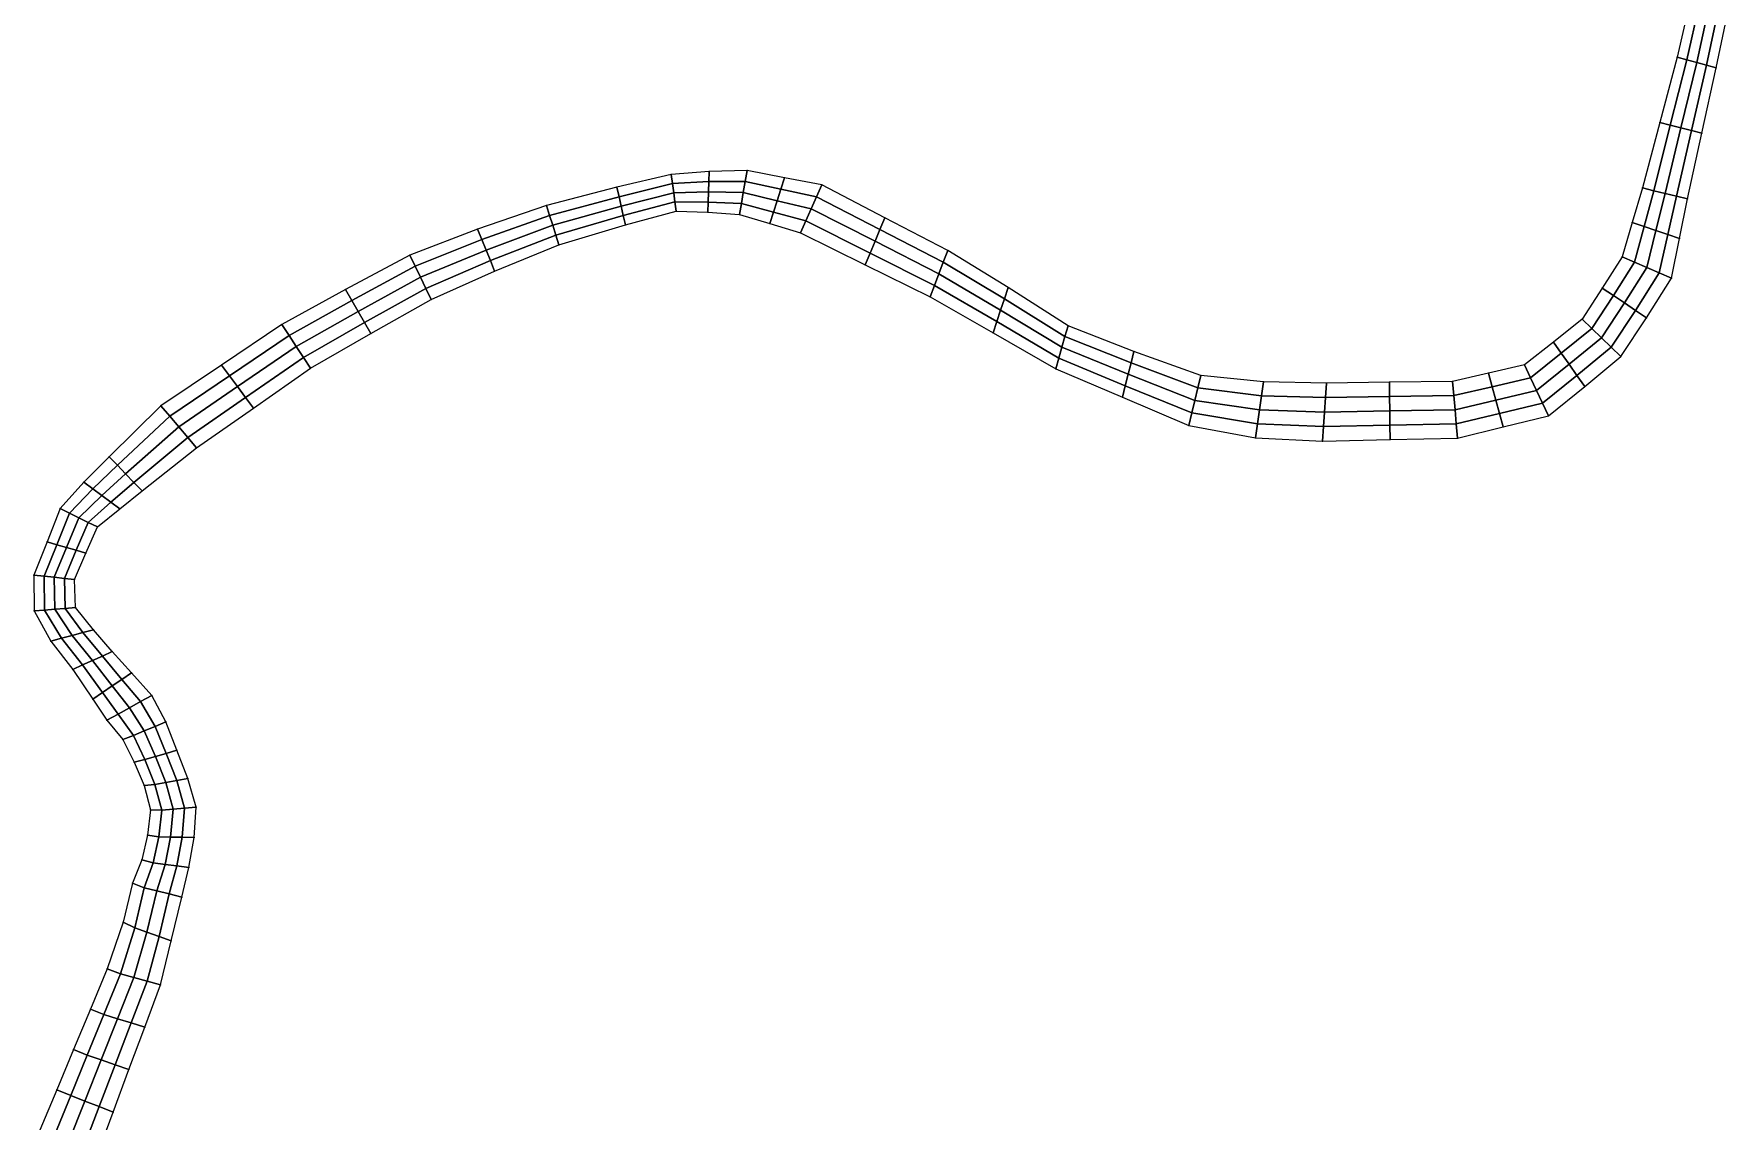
# Model space of a CAD drawing. Extents: x 380707 to 407438, y 6452841 to 6483357.
# Drawn here: x 404797 to 406299, y 6472896 to 6473860 of the extents above; entities that cross this region are included whole.
import ezdxf

# ---------------------------------------------------------------- set-up
doc = ezdxf.new("R2010")
doc.units = 0
for name, color, linetype in [('MESH_BOUND', 25, 'CONTINUOUS'), ('MESH_ELEMS', 18, 'CONTINUOUS'), ('MESH_NODES', 18, 'CONTINUOUS')]:
    doc.layers.add(name, color=color, linetype=linetype)

msp = doc.modelspace()

# ---------------------------------------------------------------- linework, layer by layer
at = {"layer": 'MESH_BOUND', "color": 25}
for points in [[(406265.087, 6473887.48, 0.395), (406253.919, 6473839.92, -0.778)], [(406288.683, 6473830.43, 1.475), (406299.175, 6473881.04, 0.669)], [(406253.919, 6473839.92, -0.778), (406238.562, 6473781.84, -0.604)], [(406275.993, 6473772.25, 0.44), (406288.683, 6473830.43, 1.475)], [(406238.562, 6473781.84, -0.604), (406223.204, 6473723.77, 0.31)], [(406263.304, 6473714.08, -0.561), (406275.993, 6473772.25, 0.44)], [(405362.272, 6473735.75, -1.778), (405314.085, 6473724.35, -2.159)], [(405395.922, 6473738.42, -2.235), (405362.272, 6473735.75, -1.778)], [(405429.467, 6473739.2, -1.723), (405395.922, 6473738.42, -2.235)], [(405462.617, 6473732.83, -2.307), (405429.467, 6473739.2, -1.723)], [(405495.765, 6473726.45, -0.976), (405462.617, 6473732.83, -2.307)], [(405314.085, 6473724.35, -2.159), (405251.657, 6473708.11, -2.351)], [(405551.537, 6473697.34, -0.678), (405495.765, 6473726.45, -0.976)], [(406223.204, 6473723.77, 0.31), (406214.173, 6473693.2, 0.146)], [(405251.657, 6473708.11, -2.351), (405190.532, 6473687.34, -2.64)], [(405321.582, 6473691.14, 1.234), (405366.609, 6473703.3, 1.097)], [(405366.609, 6473703.3, 1.097), (405394.762, 6473702.22, 1.685)], [(405394.762, 6473702.22, 1.685), (405422.763, 6473700.23, 0.48)], [(405422.763, 6473700.23, 0.48), (405449.749, 6473692.13, 0.353)], [(406256.122, 6473678.91, 0.276), (406263.304, 6473714.08, -0.561)], [(405190.532, 6473687.34, -2.64), (405130.418, 6473664.25, -1.573)], [(405262.678, 6473673.31, 1.227), (405321.582, 6473691.14, 1.234)], [(405449.749, 6473692.13, 0.353), (405476.732, 6473684.03, -0.023)], [(405607.308, 6473668.22, -1.491), (405551.537, 6473697.34, -0.678)], [(406214.173, 6473693.2, 0.146), (406205.142, 6473662.62, -0.808)], [(405205.623, 6473650.01, 1.314), (405262.678, 6473673.31, 1.227)], [(405476.732, 6473684.03, -0.023), (405534.243, 6473655.58, 1.522)], [(406248.94, 6473643.73, 2.123), (406256.122, 6473678.91, 0.276)], [(405130.418, 6473664.25, -1.573), (405073.515, 6473633.75, -2.276)], [(405534.243, 6473655.58, 1.522), (405591.754, 6473627.12, 1.587)], [(405660.993, 6473635.51, -0.99), (405607.308, 6473668.22, -1.491)], [(406205.142, 6473662.62, -0.808), (406187.602, 6473634.98, 0.669)], [(405149.451, 6473624.89, 1.033), (405205.623, 6473650.01, 1.314)], [(406226.919, 6473608.56, 2.495), (406248.94, 6473643.73, 2.123)], [(405073.515, 6473633.75, -2.276), (405017.033, 6473602.56, -2.073)], [(405095.803, 6473594.56, 1.272), (405149.451, 6473624.89, 1.033)], [(405591.754, 6473627.12, 1.587), (405647.514, 6473595.41, 2.136)], [(405713.976, 6473601.58, -0.808), (405660.993, 6473635.51, -0.99)], [(406187.602, 6473634.98, 0.669), (406169.891, 6473607.51, 0.45)], [(405017.033, 6473602.56, -2.073), (404963.444, 6473566.56, -2.106)], [(405042.42, 6473563.8, 1.917), (405095.803, 6473594.56, 1.272)], [(405647.514, 6473595.41, 2.136), (405703.092, 6473563.35, 1.819)], [(405772.403, 6473578.72, 1.062), (405713.976, 6473601.58, -0.808)], [(406169.891, 6473607.51, 0.45), (406144.289, 6473587.11, 0.413)], [(406203.979, 6473574.19, 1.809), (406226.919, 6473608.56, 2.495)], [(406144.289, 6473587.11, 0.413), (406118.681, 6473566.73, 0.105)], [(404963.444, 6473566.56, -2.106), (404909.859, 6473530.56, -2.229)], [(405831.606, 6473557.43, 0.505), (405772.403, 6473578.72, 1.062)], [(406118.681, 6473566.73, 0.105), (406086.808, 6473559.4, 1.008)], [(406172.118, 6473547.6, 2.358), (406203.979, 6473574.19, 1.809)], [(404991.91, 6473528.49, 1.981), (405042.42, 6473563.8, 1.917)], [(405703.092, 6473563.35, 1.819), (405762.13, 6473538.22, -0.338)], [(405887.225, 6473551.65, 1.636), (405831.606, 6473557.43, 0.505)], [(405943.059, 6473550.65, 1.184), (405887.225, 6473551.65, 1.636)], [(405998.972, 6473551.41, 1.133), (405943.059, 6473550.65, 1.184)], [(406054.885, 6473552.17, 1.359), (405998.972, 6473551.41, 1.133)], [(406086.808, 6473559.4, 1.008), (406054.885, 6473552.17, 1.359)], [(405762.13, 6473538.22, -0.338), (405821.168, 6473513.09, 1.362)], [(406139.943, 6473521.63, -0.073), (406172.118, 6473547.6, 2.358)], [(404909.859, 6473530.56, -2.229), (404863.9, 6473485.35, -1.796)], [(404941.399, 6473493.18, 2.247), (404991.91, 6473528.49, 1.981)], [(406099.641, 6473511.75, 2.574), (406139.943, 6473521.63, -0.073)], [(405821.168, 6473513.09, 1.362), (405880.052, 6473502.14, 2.106)], [(406059.339, 6473501.86, -0.278), (406099.641, 6473511.75, 2.574)], [(404893.05, 6473455, 2.304), (404941.399, 6473493.18, 2.247)], [(405880.052, 6473502.14, 2.106), (405939.583, 6473499.19, 2.908)], [(405939.583, 6473499.19, 2.908), (405999.461, 6473500.52, 1.59)], [(405999.461, 6473500.52, 1.59), (406059.339, 6473501.86, -0.278)], [(404863.9, 6473485.35, -1.796), (404841.587, 6473462.75, -2.754)], [(404841.587, 6473462.75, -2.754), (404820.526, 6473439.32, -1.872)], [(404873.304, 6473439.01, 1.476), (404893.05, 6473455, 2.304)], [(404820.526, 6473439.32, -1.872), (404808.85, 6473409.79, -2.404)], [(404853.558, 6473423.03, -0.136), (404873.304, 6473439.01, 1.476)], [(404843.192, 6473399.86, 0.572), (404853.558, 6473423.03, -0.136)], [(404808.85, 6473409.79, -2.404), (404797.174, 6473380.25, -2.086)], [(404833.2, 6473376.56, 0.178), (404843.192, 6473399.86, 0.572)], [(404797.174, 6473380.25, -2.086), (404797.282, 6473348.56, -2.522)], [(404834.051, 6473351.46, 1.541), (404833.2, 6473376.56, 0.178)], [(404797.282, 6473348.56, -2.522), (404812.192, 6473321.85, -3.376)], [(404850.162, 6473331.82, 1.784), (404834.051, 6473351.46, 1.541)], [(404866.644, 6473312.49, -1.23), (404850.162, 6473331.82, 1.784)], [(404812.192, 6473321.85, -3.376), (404831.606, 6473296.71, -0.124)], [(404883.675, 6473293.64, -1.715), (404866.644, 6473312.49, -1.23)], [(404831.606, 6473296.71, -0.124), (404849.402, 6473270.41, -0.027)], [(404901.747, 6473273.64, -1.13), (404883.675, 6473293.64, -1.715)], [(404849.402, 6473270.41, -0.027), (404861.962, 6473251.79, -0.46)], [(404914.167, 6473250.17, -1.309), (404901.747, 6473273.64, -1.13)], [(404861.962, 6473251.79, -0.46), (404876.057, 6473234.48, -1.007)], [(404923.865, 6473225.02, -1.233), (404914.167, 6473250.17, -1.309)], [(404876.057, 6473234.48, -1.007), (404886.13, 6473214.4, -0.827)], [(404933.562, 6473199.87, -0.652), (404923.865, 6473225.02, -1.233)], [(404886.13, 6473214.4, -0.827), (404894.953, 6473193.75, -0.861)], [(404894.953, 6473193.75, -0.861), (404900.645, 6473172.01, -1.006)], [(404940.939, 6473174.36, 0.858), (404933.562, 6473199.87, -0.652)], [(404939.155, 6473147.47, 0.124), (404940.939, 6473174.36, 0.858)], [(404900.645, 6473172.01, -1.006), (404897.883, 6473149.72, -0.768)], [(404897.883, 6473149.72, -0.768), (404892.955, 6473127.8, -0.58)], [(404934.526, 6473121.01, -0.202), (404939.155, 6473147.47, 0.124)], [(404892.955, 6473127.8, -0.58), (404884.5, 6473107, 0.17)], [(404928.248, 6473094.79, -0.265), (404934.526, 6473121.01, -0.202)], [(404884.5, 6473107, 0.17), (404876.4, 6473072.6, -0.455)], [(404918.905, 6473055.79, 0.309), (404928.248, 6473094.79, -0.265)], [(404876.4, 6473072.6, -0.455), (404862.279, 6473031, -0.515)], [(404909.478, 6473016.81, 1.114), (404918.905, 6473055.79, 0.309)], [(404862.279, 6473031, -0.515), (404847.336, 6472995.22, -0.273)], [(404895.485, 6472979.22, 0.933), (404909.478, 6473016.81, 1.114)], [(404847.336, 6472995.22, -0.273), (404832.394, 6472959.44, -0.443)], [(404881.492, 6472941.63, 1.125), (404895.485, 6472979.22, 0.933)], [(404832.394, 6472959.44, -0.443), (404817.451, 6472923.65, -0.143)], [(404867.497, 6472904.05, 1.36), (404881.492, 6472941.63, 1.125)], [(404817.451, 6472923.65, -0.143), (404802.508, 6472887.87, -0.637)], [(404853.502, 6472866.46, 1.449), (404867.497, 6472904.05, 1.36)]]:
    msp.add_polyline3d(points, dxfattribs=at)
at = {"layer": 'MESH_ELEMS', "color": 178}
for points in [[(406253.919, 6473839.92, -0.778), (406262.61, 6473837.55, -2.285), (406273.609, 6473885.87, -2.137), (406265.087, 6473887.48, 0.395)], [(406262.61, 6473837.55, -2.285), (406271.301, 6473835.17, -2.318), (406282.131, 6473884.26, -3.031), (406273.609, 6473885.87, -2.137)], [(406271.301, 6473835.17, -2.318), (406279.992, 6473832.8, -1.083), (406290.653, 6473882.65, -1.797), (406282.131, 6473884.26, -3.031)], [(406279.992, 6473832.8, -1.083), (406288.683, 6473830.43, 1.475), (406299.175, 6473881.04, 0.669), (406290.653, 6473882.65, -1.797)], [(406238.562, 6473781.84, -0.604), (406247.92, 6473779.44, -2.142), (406262.61, 6473837.55, -2.285), (406253.919, 6473839.92, -0.778)], [(406247.92, 6473779.44, -2.142), (406257.277, 6473777.04, -2.313), (406271.301, 6473835.17, -2.318), (406262.61, 6473837.55, -2.285)], [(406257.277, 6473777.04, -2.313), (406266.635, 6473774.65, -1.556), (406279.992, 6473832.8, -1.083), (406271.301, 6473835.17, -2.318)], [(406266.635, 6473774.65, -1.556), (406275.993, 6473772.25, 0.44), (406288.683, 6473830.43, 1.475), (406279.992, 6473832.8, -1.083)], [(406223.204, 6473723.77, 0.31), (406233.229, 6473721.35, -2.147), (406247.92, 6473779.44, -2.142), (406238.562, 6473781.84, -0.604)], [(406233.229, 6473721.35, -2.147), (406243.254, 6473718.93, -2.039), (406257.277, 6473777.04, -2.313), (406247.92, 6473779.44, -2.142)], [(406243.254, 6473718.93, -2.039), (406253.279, 6473716.5, -1.91), (406266.635, 6473774.65, -1.556), (406257.277, 6473777.04, -2.313)], [(406253.279, 6473716.5, -1.91), (406263.304, 6473714.08, -0.561), (406275.993, 6473772.25, 0.44), (406266.635, 6473774.65, -1.556)], [(405314.085, 6473724.35, -2.159), (405315.959, 6473716.05, -2.527), (405363.356, 6473727.64, -2.683), (405362.272, 6473735.75, -1.778)], [(405362.272, 6473735.75, -1.778), (405363.356, 6473727.64, -2.683), (405395.632, 6473729.37, -2.731), (405395.922, 6473738.42, -2.235)], [(405395.922, 6473738.42, -2.235), (405395.632, 6473729.37, -2.731), (405427.791, 6473729.45, -2.688), (405429.467, 6473739.2, -1.723)], [(405429.467, 6473739.2, -1.723), (405427.791, 6473729.45, -2.688), (405459.4, 6473722.65, -2.477), (405462.617, 6473732.83, -2.307)], [(405462.617, 6473732.83, -2.307), (405459.4, 6473722.65, -2.477), (405491.007, 6473715.85, -2.359), (405495.765, 6473726.45, -0.976)], [(405251.657, 6473708.11, -2.351), (405254.412, 6473699.41, -2.625), (405315.959, 6473716.05, -2.527), (405314.085, 6473724.35, -2.159)], [(405254.412, 6473699.41, -2.625), (405257.168, 6473690.71, -2.024), (405317.834, 6473707.74, -1.608), (405315.959, 6473716.05, -2.527)], [(405315.959, 6473716.05, -2.527), (405317.834, 6473707.74, -1.608), (405364.441, 6473719.52, -2.171), (405363.356, 6473727.64, -2.683)], [(405317.834, 6473707.74, -1.608), (405319.708, 6473699.44, -0.197), (405365.525, 6473711.41, -1.139), (405364.441, 6473719.52, -2.171)], [(405363.356, 6473727.64, -2.683), (405364.441, 6473719.52, -2.171), (405395.342, 6473720.32, -1.916), (405395.632, 6473729.37, -2.731)], [(405364.441, 6473719.52, -2.171), (405365.525, 6473711.41, -1.139), (405395.052, 6473711.27, -0.471), (405395.342, 6473720.32, -1.916)], [(405395.342, 6473720.32, -1.916), (405395.052, 6473711.27, -0.471), (405424.439, 6473709.97, -1.192), (405426.115, 6473719.71, -2.23)], [(405395.632, 6473729.37, -2.731), (405395.342, 6473720.32, -1.916), (405426.115, 6473719.71, -2.23), (405427.791, 6473729.45, -2.688)], [(405426.115, 6473719.71, -2.23), (405424.439, 6473709.97, -1.192), (405452.966, 6473702.31, -1.383), (405456.183, 6473712.48, -2.4)], [(405427.791, 6473729.45, -2.688), (405426.115, 6473719.71, -2.23), (405456.183, 6473712.48, -2.4), (405459.4, 6473722.65, -2.477)], [(405459.4, 6473722.65, -2.477), (405456.183, 6473712.48, -2.4), (405486.248, 6473705.24, -2.252), (405491.007, 6473715.85, -2.359)], [(405491.007, 6473715.85, -2.359), (405486.248, 6473705.24, -2.252), (405542.89, 6473676.46, -2.214), (405547.213, 6473686.9, -2.277)], [(405495.765, 6473726.45, -0.976), (405491.007, 6473715.85, -2.359), (405547.213, 6473686.9, -2.277), (405551.537, 6473697.34, -0.678)], [(406214.173, 6473693.2, 0.146), (406224.66, 6473689.63, -1.766), (406233.229, 6473721.35, -2.147), (406223.204, 6473723.77, 0.31)], [(406224.66, 6473689.63, -1.766), (406235.147, 6473686.05, -1.827), (406243.254, 6473718.93, -2.039), (406233.229, 6473721.35, -2.147)], [(406235.147, 6473686.05, -1.827), (406245.635, 6473682.48, -1.644), (406253.279, 6473716.5, -1.91), (406243.254, 6473718.93, -2.039)], [(406245.635, 6473682.48, -1.644), (406256.122, 6473678.91, 0.276), (406263.304, 6473714.08, -0.561), (406253.279, 6473716.5, -1.91)], [(405190.532, 6473687.34, -2.64), (405194.305, 6473678.01, -2.523), (405254.412, 6473699.41, -2.625), (405251.657, 6473708.11, -2.351)], [(405257.168, 6473690.71, -2.024), (405259.923, 6473682.01, -0.412), (405319.708, 6473699.44, -0.197), (405317.834, 6473707.74, -1.608)], [(405259.923, 6473682.01, -0.412), (405262.678, 6473673.31, 1.227), (405321.582, 6473691.14, 1.234), (405319.708, 6473699.44, -0.197)], [(405319.708, 6473699.44, -0.197), (405321.582, 6473691.14, 1.234), (405366.609, 6473703.3, 1.097), (405365.525, 6473711.41, -1.139)], [(405365.525, 6473711.41, -1.139), (405366.609, 6473703.3, 1.097), (405394.762, 6473702.22, 1.685), (405395.052, 6473711.27, -0.471)], [(405395.052, 6473711.27, -0.471), (405394.762, 6473702.22, 1.685), (405422.763, 6473700.23, 0.48), (405424.439, 6473709.97, -1.192)], [(405424.439, 6473709.97, -1.192), (405422.763, 6473700.23, 0.48), (405449.749, 6473692.13, 0.353), (405452.966, 6473702.31, -1.383)], [(405452.966, 6473702.31, -1.383), (405449.749, 6473692.13, 0.353), (405476.732, 6473684.03, -0.023), (405481.49, 6473694.63, -1.748)], [(405456.183, 6473712.48, -2.4), (405452.966, 6473702.31, -1.383), (405481.49, 6473694.63, -1.748), (405486.248, 6473705.24, -2.252)], [(405486.248, 6473705.24, -2.252), (405481.49, 6473694.63, -1.748), (405538.566, 6473666.02, -0.839), (405542.89, 6473676.46, -2.214)], [(405130.418, 6473664.25, -1.573), (405135.176, 6473654.41, -2.603), (405194.305, 6473678.01, -2.523), (405190.532, 6473687.34, -2.64)], [(405194.305, 6473678.01, -2.523), (405198.077, 6473668.68, -1.37), (405257.168, 6473690.71, -2.024), (405254.412, 6473699.41, -2.625)], [(405198.077, 6473668.68, -1.37), (405201.85, 6473659.35, 0.239), (405259.923, 6473682.01, -0.412), (405257.168, 6473690.71, -2.024)], [(405481.49, 6473694.63, -1.748), (405476.732, 6473684.03, -0.023), (405534.243, 6473655.58, 1.522), (405538.566, 6473666.02, -0.839)], [(405547.213, 6473686.9, -2.277), (405542.89, 6473676.46, -2.214), (405599.531, 6473647.67, -2.464), (405603.42, 6473657.95, -2.528)], [(405551.537, 6473697.34, -0.678), (405547.213, 6473686.9, -2.277), (405603.42, 6473657.95, -2.528), (405607.308, 6473668.22, -1.491)], [(406205.142, 6473662.62, -0.808), (406216.091, 6473657.9, -1.57), (406224.66, 6473689.63, -1.766), (406214.173, 6473693.2, 0.146)], [(406216.091, 6473657.9, -1.57), (406227.041, 6473653.17, -1.96), (406235.147, 6473686.05, -1.827), (406224.66, 6473689.63, -1.766)], [(406227.041, 6473653.17, -1.96), (406237.99, 6473648.45, -1.655), (406245.635, 6473682.48, -1.644), (406235.147, 6473686.05, -1.827)], [(405135.176, 6473654.41, -2.603), (405139.934, 6473644.57, -1.833), (405198.077, 6473668.68, -1.37), (405194.305, 6473678.01, -2.523)], [(405201.85, 6473659.35, 0.239), (405205.623, 6473650.01, 1.314), (405262.678, 6473673.31, 1.227), (405259.923, 6473682.01, -0.412)], [(405542.89, 6473676.46, -2.214), (405538.566, 6473666.02, -0.839), (405595.642, 6473637.4, -1.077), (405599.531, 6473647.67, -2.464)], [(406237.99, 6473648.45, -1.655), (406248.94, 6473643.73, 2.123), (406256.122, 6473678.91, 0.276), (406245.635, 6473682.48, -1.644)], [(405073.515, 6473633.75, -2.276), (405079.087, 6473623.95, -2.37), (405135.176, 6473654.41, -2.603), (405130.418, 6473664.25, -1.573)], [(405079.087, 6473623.95, -2.37), (405084.659, 6473614.16, -1.855), (405139.934, 6473644.57, -1.833), (405135.176, 6473654.41, -2.603)], [(405139.934, 6473644.57, -1.833), (405144.692, 6473634.73, -0.126), (405201.85, 6473659.35, 0.239), (405198.077, 6473668.68, -1.37)], [(405144.692, 6473634.73, -0.126), (405149.451, 6473624.89, 1.033), (405205.623, 6473650.01, 1.314), (405201.85, 6473659.35, 0.239)], [(405538.566, 6473666.02, -0.839), (405534.243, 6473655.58, 1.522), (405591.754, 6473627.12, 1.587), (405595.642, 6473637.4, -1.077)], [(405603.42, 6473657.95, -2.528), (405599.531, 6473647.67, -2.464), (405654.254, 6473615.46, -2.77), (405657.623, 6473625.48, -2.629)], [(405607.308, 6473668.22, -1.491), (405603.42, 6473657.95, -2.528), (405657.623, 6473625.48, -2.629), (405660.993, 6473635.51, -0.99)], [(406187.602, 6473634.98, 0.669), (406197.432, 6473628.38, -1.353), (406216.091, 6473657.9, -1.57), (406205.142, 6473662.62, -0.808)], [(406197.432, 6473628.38, -1.353), (406207.261, 6473621.77, -2.127), (406227.041, 6473653.17, -1.96), (406216.091, 6473657.9, -1.57)], [(405084.659, 6473614.16, -1.855), (405090.231, 6473604.36, 0.234), (405144.692, 6473634.73, -0.126), (405139.934, 6473644.57, -1.833)], [(405599.531, 6473647.67, -2.464), (405595.642, 6473637.4, -1.077), (405650.884, 6473605.43, -1.227), (405654.254, 6473615.46, -2.77)], [(406207.261, 6473621.77, -2.127), (406217.09, 6473615.16, -2.535), (406237.99, 6473648.45, -1.655), (406227.041, 6473653.17, -1.96)], [(406217.09, 6473615.16, -2.535), (406226.919, 6473608.56, 2.495), (406248.94, 6473643.73, 2.123), (406237.99, 6473648.45, -1.655)], [(405017.033, 6473602.56, -2.073), (405023.38, 6473592.87, -2.235), (405079.087, 6473623.95, -2.37), (405073.515, 6473633.75, -2.276)], [(405090.231, 6473604.36, 0.234), (405095.803, 6473594.56, 1.272), (405149.451, 6473624.89, 1.033), (405144.692, 6473634.73, -0.126)], [(405595.642, 6473637.4, -1.077), (405591.754, 6473627.12, 1.587), (405647.514, 6473595.41, 2.136), (405650.884, 6473605.43, -1.227)], [(405657.623, 6473625.48, -2.629), (405654.254, 6473615.46, -2.77), (405708.534, 6473582.47, -2.731), (405711.255, 6473592.02, -2.618)], [(405660.993, 6473635.51, -0.99), (405657.623, 6473625.48, -2.629), (405711.255, 6473592.02, -2.618), (405713.976, 6473601.58, -0.808)], [(406169.891, 6473607.51, 0.45), (406178.413, 6473599.18, -1.795), (406197.432, 6473628.38, -1.353), (406187.602, 6473634.98, 0.669)], [(406178.413, 6473599.18, -1.795), (406186.935, 6473590.85, -2.52), (406207.261, 6473621.77, -2.127), (406197.432, 6473628.38, -1.353)], [(405023.38, 6473592.87, -2.235), (405029.726, 6473583.18, -1.897), (405084.659, 6473614.16, -1.855), (405079.087, 6473623.95, -2.37)], [(405029.726, 6473583.18, -1.897), (405036.073, 6473573.49, 0.366), (405090.231, 6473604.36, 0.234), (405084.659, 6473614.16, -1.855)], [(405654.254, 6473615.46, -2.77), (405650.884, 6473605.43, -1.227), (405705.813, 6473572.91, -1.636), (405708.534, 6473582.47, -2.731)], [(406186.935, 6473590.85, -2.52), (406195.457, 6473582.52, -0.557), (406217.09, 6473615.16, -2.535), (406207.261, 6473621.77, -2.127)], [(406195.457, 6473582.52, -0.557), (406203.979, 6473574.19, 1.809), (406226.919, 6473608.56, 2.495), (406217.09, 6473615.16, -2.535)], [(404963.444, 6473566.56, -2.106), (404970.561, 6473557.05, -2.042), (405023.38, 6473592.87, -2.235), (405017.033, 6473602.56, -2.073)], [(405036.073, 6473573.49, 0.366), (405042.42, 6473563.8, 1.917), (405095.803, 6473594.56, 1.272), (405090.231, 6473604.36, 0.234)], [(405650.884, 6473605.43, -1.227), (405647.514, 6473595.41, 2.136), (405703.092, 6473563.35, 1.819), (405705.813, 6473572.91, -1.636)], [(405713.976, 6473601.58, -0.808), (405711.255, 6473592.02, -2.618), (405769.835, 6473568.59, -1.694), (405772.403, 6473578.72, 1.062)], [(406144.289, 6473587.11, 0.413), (406151.246, 6473577.23, -1.72), (406178.413, 6473599.18, -1.795), (406169.891, 6473607.51, 0.45)], [(406151.246, 6473577.23, -1.72), (406158.203, 6473567.36, -2.862), (406186.935, 6473590.85, -2.52), (406178.413, 6473599.18, -1.795)], [(404970.561, 6473557.05, -2.042), (404977.677, 6473547.53, -0.9), (405029.726, 6473583.18, -1.897), (405023.38, 6473592.87, -2.235)], [(404977.677, 6473547.53, -0.9), (404984.793, 6473538.01, 0.755), (405036.073, 6473573.49, 0.366), (405029.726, 6473583.18, -1.897)], [(405708.534, 6473582.47, -2.731), (405705.813, 6473572.91, -1.636), (405764.698, 6473548.35, -2.596), (405767.267, 6473558.47, -2.94)], [(405711.255, 6473592.02, -2.618), (405708.534, 6473582.47, -2.731), (405767.267, 6473558.47, -2.94), (405769.835, 6473568.59, -1.694)], [(406118.681, 6473566.73, 0.105), (406123.997, 6473555.45, -1.864), (406151.246, 6473577.23, -1.72), (406144.289, 6473587.11, 0.413)], [(406158.203, 6473567.36, -2.862), (406165.161, 6473557.48, -1.778), (406195.457, 6473582.52, -0.557), (406186.935, 6473590.85, -2.52)], [(406165.161, 6473557.48, -1.778), (406172.118, 6473547.6, 2.358), (406203.979, 6473574.19, 1.809), (406195.457, 6473582.52, -0.557)], [(404909.859, 6473530.56, -2.229), (404917.744, 6473521.22, -2.007), (404970.561, 6473557.05, -2.042), (404963.444, 6473566.56, -2.106)], [(404984.793, 6473538.01, 0.755), (404991.91, 6473528.49, 1.981), (405042.42, 6473563.8, 1.917), (405036.073, 6473573.49, 0.366)], [(405705.813, 6473572.91, -1.636), (405703.092, 6473563.35, 1.819), (405762.13, 6473538.22, -0.338), (405764.698, 6473548.35, -2.596)], [(405769.835, 6473568.59, -1.694), (405767.267, 6473558.47, -2.94), (405826.387, 6473535.26, -2.483), (405828.997, 6473546.34, -1.631)], [(405772.403, 6473578.72, 1.062), (405769.835, 6473568.59, -1.694), (405828.997, 6473546.34, -1.631), (405831.606, 6473557.43, 0.505)], [(406086.808, 6473559.4, 1.008), (406090.016, 6473547.49, -1.161), (406123.997, 6473555.45, -1.864), (406118.681, 6473566.73, 0.105)], [(406123.997, 6473555.45, -1.864), (406129.312, 6473544.18, -2.778), (406158.203, 6473567.36, -2.862), (406151.246, 6473577.23, -1.72)], [(406129.312, 6473544.18, -2.778), (406134.628, 6473532.91, -1.084), (406165.161, 6473557.48, -1.778), (406158.203, 6473567.36, -2.862)], [(404917.744, 6473521.22, -2.007), (404925.629, 6473511.87, -1.2), (404977.677, 6473547.53, -0.9), (404970.561, 6473557.05, -2.042)], [(405767.267, 6473558.47, -2.94), (405764.698, 6473548.35, -2.596), (405823.777, 6473524.17, -2.094), (405826.387, 6473535.26, -2.483)], [(405831.606, 6473557.43, 0.505), (405828.997, 6473546.34, -1.631), (405885.431, 6473539.27, -1.876), (405887.225, 6473551.65, 1.636)], [(405887.225, 6473551.65, 1.636), (405885.431, 6473539.27, -1.876), (405942.19, 6473537.78, -2.114), (405943.059, 6473550.65, 1.184)], [(405943.059, 6473550.65, 1.184), (405942.19, 6473537.78, -2.114), (405999.094, 6473538.69, -1.973), (405998.972, 6473551.41, 1.133)], [(405998.972, 6473551.41, 1.133), (405999.094, 6473538.69, -1.973), (406055.999, 6473539.59, -1.456), (406054.885, 6473552.17, 1.359)], [(406054.885, 6473552.17, 1.359), (406055.999, 6473539.59, -1.456), (406090.016, 6473547.49, -1.161), (406086.808, 6473559.4, 1.008)], [(406090.016, 6473547.49, -1.161), (406093.225, 6473535.57, -2.451), (406129.312, 6473544.18, -2.778), (406123.997, 6473555.45, -1.864)], [(406134.628, 6473532.91, -1.084), (406139.943, 6473521.63, -0.073), (406172.118, 6473547.6, 2.358), (406165.161, 6473557.48, -1.778)], [(404925.629, 6473511.87, -1.2), (404933.514, 6473502.53, 1.124), (404984.793, 6473538.01, 0.755), (404977.677, 6473547.53, -0.9)], [(404933.514, 6473502.53, 1.124), (404941.399, 6473493.18, 2.247), (404991.91, 6473528.49, 1.981), (404984.793, 6473538.01, 0.755)], [(405764.698, 6473548.35, -2.596), (405762.13, 6473538.22, -0.338), (405821.168, 6473513.09, 1.362), (405823.777, 6473524.17, -2.094)], [(405826.387, 6473535.26, -2.483), (405823.777, 6473524.17, -2.094), (405881.845, 6473514.52, -1.675), (405883.638, 6473526.9, -2.268)], [(405828.997, 6473546.34, -1.631), (405826.387, 6473535.26, -2.483), (405883.638, 6473526.9, -2.268), (405885.431, 6473539.27, -1.876)], [(405885.431, 6473539.27, -1.876), (405883.638, 6473526.9, -2.268), (405941.321, 6473524.92, -2.227), (405942.19, 6473537.78, -2.114)], [(405942.19, 6473537.78, -2.114), (405941.321, 6473524.92, -2.227), (405999.216, 6473525.97, -2.769), (405999.094, 6473538.69, -1.973)], [(405999.094, 6473538.69, -1.973), (405999.216, 6473525.97, -2.769), (406057.112, 6473527.01, -2.804), (406055.999, 6473539.59, -1.456)], [(406055.999, 6473539.59, -1.456), (406057.112, 6473527.01, -2.804), (406093.225, 6473535.57, -2.451), (406090.016, 6473547.49, -1.161)], [(406057.112, 6473527.01, -2.804), (406058.225, 6473514.44, -1.285), (406096.433, 6473523.66, -2.008), (406093.225, 6473535.57, -2.451)], [(406093.225, 6473535.57, -2.451), (406096.433, 6473523.66, -2.008), (406134.628, 6473532.91, -1.084), (406129.312, 6473544.18, -2.778)], [(404863.9, 6473485.35, -1.796), (404871.188, 6473477.76, -2.31), (404917.744, 6473521.22, -2.007), (404909.859, 6473530.56, -2.229)], [(404871.188, 6473477.76, -2.31), (404878.475, 6473470.17, -1.618), (404925.629, 6473511.87, -1.2), (404917.744, 6473521.22, -2.007)], [(405823.777, 6473524.17, -2.094), (405821.168, 6473513.09, 1.362), (405880.052, 6473502.14, 2.106), (405881.845, 6473514.52, -1.675)], [(405883.638, 6473526.9, -2.268), (405881.845, 6473514.52, -1.675), (405940.452, 6473512.05, -0.968), (405941.321, 6473524.92, -2.227)], [(405941.321, 6473524.92, -2.227), (405940.452, 6473512.05, -0.968), (405999.339, 6473513.25, -1.062), (405999.216, 6473525.97, -2.769)], [(405999.216, 6473525.97, -2.769), (405999.339, 6473513.25, -1.062), (406058.225, 6473514.44, -1.285), (406057.112, 6473527.01, -2.804)], [(406058.225, 6473514.44, -1.285), (406059.339, 6473501.86, -0.278), (406099.641, 6473511.75, 2.574), (406096.433, 6473523.66, -2.008)], [(406096.433, 6473523.66, -2.008), (406099.641, 6473511.75, 2.574), (406139.943, 6473521.63, -0.073), (406134.628, 6473532.91, -1.084)], [(404878.475, 6473470.17, -1.618), (404885.762, 6473462.59, 0.211), (404933.514, 6473502.53, 1.124), (404925.629, 6473511.87, -1.2)], [(405881.845, 6473514.52, -1.675), (405880.052, 6473502.14, 2.106), (405939.583, 6473499.19, 2.908), (405940.452, 6473512.05, -0.968)], [(405940.452, 6473512.05, -0.968), (405939.583, 6473499.19, 2.908), (405999.461, 6473500.52, 1.59), (405999.339, 6473513.25, -1.062)], [(405999.339, 6473513.25, -1.062), (405999.461, 6473500.52, 1.59), (406059.339, 6473501.86, -0.278), (406058.225, 6473514.44, -1.285)], [(404885.762, 6473462.59, 0.211), (404893.05, 6473455, 2.304), (404941.399, 6473493.18, 2.247), (404933.514, 6473502.53, 1.124)], [(404841.587, 6473462.75, -2.754), (404849.516, 6473456.81, -3.001), (404871.188, 6473477.76, -2.31), (404863.9, 6473485.35, -1.796)], [(404849.516, 6473456.81, -3.001), (404857.445, 6473450.88, -2.392), (404878.475, 6473470.17, -1.618), (404871.188, 6473477.76, -2.31)], [(404820.526, 6473439.32, -1.872), (404828.784, 6473435.25, -2.541), (404849.516, 6473456.81, -3.001), (404841.587, 6473462.75, -2.754)], [(404857.445, 6473450.88, -2.392), (404865.375, 6473444.95, -0.724), (404885.762, 6473462.59, 0.211), (404878.475, 6473470.17, -1.618)], [(404865.375, 6473444.95, -0.724), (404873.304, 6473439.01, 1.476), (404893.05, 6473455, 2.304), (404885.762, 6473462.59, 0.211)], [(404828.784, 6473435.25, -2.541), (404837.042, 6473431.18, -2.61), (404857.445, 6473450.88, -2.392), (404849.516, 6473456.81, -3.001)], [(404837.042, 6473431.18, -2.61), (404845.3, 6473427.1, -1.735), (404865.375, 6473444.95, -0.724), (404857.445, 6473450.88, -2.392)], [(404845.3, 6473427.1, -1.735), (404853.558, 6473423.03, -0.136), (404873.304, 6473439.01, 1.476), (404865.375, 6473444.95, -0.724)], [(404808.85, 6473409.79, -2.404), (404817.436, 6473407.3, -2.672), (404828.784, 6473435.25, -2.541), (404820.526, 6473439.32, -1.872)], [(404817.436, 6473407.3, -2.672), (404826.021, 6473404.82, -2.223), (404837.042, 6473431.18, -2.61), (404828.784, 6473435.25, -2.541)], [(404826.021, 6473404.82, -2.223), (404834.607, 6473402.34, -1.255), (404845.3, 6473427.1, -1.735), (404837.042, 6473431.18, -2.61)], [(404834.607, 6473402.34, -1.255), (404843.192, 6473399.86, 0.572), (404853.558, 6473423.03, -0.136), (404845.3, 6473427.1, -1.735)], [(404797.174, 6473380.25, -2.086), (404806.181, 6473379.33, -2.544), (404817.436, 6473407.3, -2.672), (404808.85, 6473409.79, -2.404)], [(404806.181, 6473379.33, -2.544), (404815.187, 6473378.41, -2.267), (404826.021, 6473404.82, -2.223), (404817.436, 6473407.3, -2.672)], [(404815.187, 6473378.41, -2.267), (404824.194, 6473377.48, -1.34), (404834.607, 6473402.34, -1.255), (404826.021, 6473404.82, -2.223)], [(404824.194, 6473377.48, -1.34), (404833.2, 6473376.56, 0.178), (404843.192, 6473399.86, 0.572), (404834.607, 6473402.34, -1.255)], [(404797.282, 6473348.56, -2.522), (404806.474, 6473349.29, -3.473), (404806.181, 6473379.33, -2.544), (404797.174, 6473380.25, -2.086)], [(404806.474, 6473349.29, -3.473), (404815.666, 6473350.01, -2.282), (404815.187, 6473378.41, -2.267), (404806.181, 6473379.33, -2.544)], [(404815.666, 6473350.01, -2.282), (404824.859, 6473350.74, -0.71), (404824.194, 6473377.48, -1.34), (404815.187, 6473378.41, -2.267)], [(404824.859, 6473350.74, -0.71), (404834.051, 6473351.46, 1.541), (404833.2, 6473376.56, 0.178), (404824.194, 6473377.48, -1.34)], [(404812.192, 6473321.85, -3.376), (404821.685, 6473324.34, -4.51), (404806.474, 6473349.29, -3.473), (404797.282, 6473348.56, -2.522)], [(404821.685, 6473324.34, -4.51), (404831.177, 6473326.83, -3.307), (404815.666, 6473350.01, -2.282), (404806.474, 6473349.29, -3.473)], [(404831.177, 6473326.83, -3.307), (404840.67, 6473329.32, -0.311), (404824.859, 6473350.74, -0.71), (404815.666, 6473350.01, -2.282)], [(404840.67, 6473329.32, -0.311), (404850.162, 6473331.82, 1.784), (404834.051, 6473351.46, 1.541), (404824.859, 6473350.74, -0.71)], [(404831.606, 6473296.71, -0.124), (404840.366, 6473300.65, -4.246), (404821.685, 6473324.34, -4.51), (404812.192, 6473321.85, -3.376)], [(404840.366, 6473300.65, -4.246), (404849.125, 6473304.6, -4.457), (404831.177, 6473326.83, -3.307), (404821.685, 6473324.34, -4.51)], [(404849.125, 6473304.6, -4.457), (404857.884, 6473308.55, -2.504), (404840.67, 6473329.32, -0.311), (404831.177, 6473326.83, -3.307)], [(404857.884, 6473308.55, -2.504), (404866.644, 6473312.49, -1.23), (404850.162, 6473331.82, 1.784), (404840.67, 6473329.32, -0.311)], [(404875.107, 6473287.83, -2.577), (404883.675, 6473293.64, -1.715), (404866.644, 6473312.49, -1.23), (404857.884, 6473308.55, -2.504)], [(404849.402, 6473270.41, -0.027), (404857.97, 6473276.22, -2.981), (404840.366, 6473300.65, -4.246), (404831.606, 6473296.71, -0.124)], [(404857.97, 6473276.22, -2.981), (404866.539, 6473282.03, -3.663), (404849.125, 6473304.6, -4.457), (404840.366, 6473300.65, -4.246)], [(404866.539, 6473282.03, -3.663), (404875.107, 6473287.83, -2.577), (404857.884, 6473308.55, -2.504), (404849.125, 6473304.6, -4.457)], [(404871.863, 6473257.11, -2.225), (404881.824, 6473262.62, -2.441), (404866.539, 6473282.03, -3.663), (404857.97, 6473276.22, -2.981)], [(404881.824, 6473262.62, -2.441), (404891.786, 6473268.13, -2.18), (404875.107, 6473287.83, -2.577), (404866.539, 6473282.03, -3.663)], [(404891.786, 6473268.13, -2.18), (404901.747, 6473273.64, -1.13), (404883.675, 6473293.64, -1.715), (404875.107, 6473287.83, -2.577)], [(404861.962, 6473251.79, -0.46), (404871.863, 6473257.11, -2.225), (404857.97, 6473276.22, -2.981), (404849.402, 6473270.41, -0.027)], [(404895.051, 6473242.13, -1.879), (404904.609, 6473246.15, -2.012), (404891.786, 6473268.13, -2.18), (404881.824, 6473262.62, -2.441)], [(404904.609, 6473246.15, -2.012), (404914.167, 6473250.17, -1.309), (404901.747, 6473273.64, -1.13), (404891.786, 6473268.13, -2.18)], [(404876.057, 6473234.48, -1.007), (404885.495, 6473238.12, -1.672), (404871.863, 6473257.11, -2.225), (404861.962, 6473251.79, -0.46)], [(404885.495, 6473238.12, -1.672), (404895.051, 6473242.13, -1.879), (404881.824, 6473262.62, -2.441), (404871.863, 6473257.11, -2.225)], [(404914.385, 6473222.22, -2.058), (404923.865, 6473225.02, -1.233), (404914.167, 6473250.17, -1.309), (404904.609, 6473246.15, -2.012)], [(404886.13, 6473214.4, -0.827), (404895.429, 6473216.63, -1.386), (404885.495, 6473238.12, -1.672), (404876.057, 6473234.48, -1.007)], [(404895.429, 6473216.63, -1.386), (404904.906, 6473219.42, -1.841), (404895.051, 6473242.13, -1.879), (404885.495, 6473238.12, -1.672)], [(404904.906, 6473219.42, -1.841), (404914.385, 6473222.22, -2.058), (404904.609, 6473246.15, -2.012), (404895.051, 6473242.13, -1.879)], [(404904.425, 6473194.71, -1.29), (404914.135, 6473196.42, -1.774), (404904.906, 6473219.42, -1.841), (404895.429, 6473216.63, -1.386)], [(404914.135, 6473196.42, -1.774), (404923.849, 6473198.14, -2.06), (404914.385, 6473222.22, -2.058), (404904.906, 6473219.42, -1.841)], [(404923.849, 6473198.14, -2.06), (404933.562, 6473199.87, -0.652), (404923.865, 6473225.02, -1.233), (404914.385, 6473222.22, -2.058)], [(404894.953, 6473193.75, -0.861), (404904.425, 6473194.71, -1.29), (404895.429, 6473216.63, -1.386), (404886.13, 6473214.4, -0.827)], [(404900.645, 6473172.01, -1.006), (404910.494, 6473171.89, -1.57), (404904.425, 6473194.71, -1.29), (404894.953, 6473193.75, -0.861)], [(404910.494, 6473171.89, -1.57), (404920.639, 6473172.7, -2.211), (404914.135, 6473196.42, -1.774), (404904.425, 6473194.71, -1.29)], [(404920.639, 6473172.7, -2.211), (404930.789, 6473173.53, -2.55), (404923.849, 6473198.14, -2.06), (404914.135, 6473196.42, -1.774)], [(404930.789, 6473173.53, -2.55), (404940.939, 6473174.36, 0.858), (404933.562, 6473199.87, -0.652), (404923.849, 6473198.14, -2.06)], [(404928.745, 6473147.74, -2.706), (404939.155, 6473147.47, 0.124), (404940.939, 6473174.36, 0.858), (404930.789, 6473173.53, -2.55)], [(404897.883, 6473149.72, -0.768), (404907.931, 6473148.31, -1.211), (404910.494, 6473171.89, -1.57), (404900.645, 6473172.01, -1.006)], [(404907.931, 6473148.31, -1.211), (404918.335, 6473148.01, -2.004), (404920.639, 6473172.7, -2.211), (404910.494, 6473171.89, -1.57)], [(404918.335, 6473148.01, -2.004), (404928.745, 6473147.74, -2.706), (404930.789, 6473173.53, -2.55), (404920.639, 6473172.7, -2.211)], [(404892.955, 6473127.8, -0.58), (404903.032, 6473125.11, -1.292), (404907.931, 6473148.31, -1.211), (404897.883, 6473149.72, -0.768)], [(404903.032, 6473125.11, -1.292), (404913.526, 6473123.73, -2.233), (404918.335, 6473148.01, -2.004), (404907.931, 6473148.31, -1.211)], [(404913.526, 6473123.73, -2.233), (404924.026, 6473122.37, -2.521), (404928.745, 6473147.74, -2.706), (404918.335, 6473148.01, -2.004)], [(404924.026, 6473122.37, -2.521), (404934.526, 6473121.01, -0.202), (404939.155, 6473147.47, 0.124), (404928.745, 6473147.74, -2.706)], [(404884.5, 6473107, 0.17), (404895.077, 6473102.81, -0.938), (404903.032, 6473125.11, -1.292), (404892.955, 6473127.8, -0.58)], [(404895.077, 6473102.81, -0.938), (404906.129, 6473100.12, -1.899), (404913.526, 6473123.73, -2.233), (404903.032, 6473125.11, -1.292)], [(404906.129, 6473100.12, -1.899), (404917.188, 6473097.46, -2.5), (404924.026, 6473122.37, -2.521), (404913.526, 6473123.73, -2.233)], [(404917.188, 6473097.46, -2.5), (404928.248, 6473094.79, -0.265), (404934.526, 6473121.01, -0.202), (404924.026, 6473122.37, -2.521)], [(404876.4, 6473072.6, -0.455), (404886.722, 6473067.44, -1.231), (404895.077, 6473102.81, -0.938), (404884.5, 6473107, 0.17)], [(404886.722, 6473067.44, -1.231), (404897.447, 6473063.54, -1.891), (404906.129, 6473100.12, -1.899), (404895.077, 6473102.81, -0.938)], [(404897.447, 6473063.54, -1.891), (404908.176, 6473059.67, -2.014), (404917.188, 6473097.46, -2.5), (404906.129, 6473100.12, -1.899)], [(404908.176, 6473059.67, -2.014), (404918.905, 6473055.79, 0.309), (404928.248, 6473094.79, -0.265), (404917.188, 6473097.46, -2.5)], [(404862.279, 6473031, -0.515), (404873.84, 6473026.7, -1.68), (404886.722, 6473067.44, -1.231), (404876.4, 6473072.6, -0.455)], [(404873.84, 6473026.7, -1.68), (404885.716, 6473023.39, -2.151), (404897.447, 6473063.54, -1.891), (404886.722, 6473067.44, -1.231)], [(404885.716, 6473023.39, -2.151), (404897.597, 6473020.1, -1.616), (404908.176, 6473059.67, -2.014), (404897.447, 6473063.54, -1.891)], [(404897.597, 6473020.1, -1.616), (404909.478, 6473016.81, 1.114), (404918.905, 6473055.79, 0.309), (404908.176, 6473059.67, -2.014)], [(404847.336, 6472995.22, -0.273), (404859.194, 6472990.66, -1.799), (404873.84, 6473026.7, -1.68), (404862.279, 6473031, -0.515)], [(404859.194, 6472990.66, -1.799), (404871.289, 6472986.84, -1.931), (404885.716, 6473023.39, -2.151), (404873.84, 6473026.7, -1.68)], [(404871.289, 6472986.84, -1.931), (404883.387, 6472983.03, -1.225), (404897.597, 6473020.1, -1.616), (404885.716, 6473023.39, -2.151)], [(404883.387, 6472983.03, -1.225), (404895.485, 6472979.22, 0.933), (404909.478, 6473016.81, 1.114), (404897.597, 6473020.1, -1.616)], [(404832.394, 6472959.44, -0.443), (404844.549, 6472954.61, -1.822), (404859.194, 6472990.66, -1.799), (404847.336, 6472995.22, -0.273)], [(404844.549, 6472954.61, -1.822), (404856.861, 6472950.28, -1.963), (404871.289, 6472986.84, -1.931), (404859.194, 6472990.66, -1.799)], [(404856.861, 6472950.28, -1.963), (404869.177, 6472945.96, -1.05), (404883.387, 6472983.03, -1.225), (404871.289, 6472986.84, -1.931)], [(404869.177, 6472945.96, -1.05), (404881.492, 6472941.63, 1.125), (404895.485, 6472979.22, 0.933), (404883.387, 6472983.03, -1.225)], [(404817.451, 6472923.65, -0.143), (404829.903, 6472918.56, -1.959), (404844.549, 6472954.61, -1.822), (404832.394, 6472959.44, -0.443)], [(404829.903, 6472918.56, -1.959), (404842.433, 6472913.72, -2.049), (404856.861, 6472950.28, -1.963), (404844.549, 6472954.61, -1.822)], [(404842.433, 6472913.72, -2.049), (404854.965, 6472908.88, -0.833), (404869.177, 6472945.96, -1.05), (404856.861, 6472950.28, -1.963)], [(404854.965, 6472908.88, -0.833), (404867.497, 6472904.05, 1.36), (404881.492, 6472941.63, 1.125), (404869.177, 6472945.96, -1.05)], [(404802.508, 6472887.87, -0.637), (404815.256, 6472882.52, -2.396), (404829.903, 6472918.56, -1.959), (404817.451, 6472923.65, -0.143)], [(404815.256, 6472882.52, -2.396), (404828.005, 6472877.17, -2.366), (404842.433, 6472913.72, -2.049), (404829.903, 6472918.56, -1.959)], [(404828.005, 6472877.17, -2.366), (404840.753, 6472871.81, -1.051), (404854.965, 6472908.88, -0.833), (404842.433, 6472913.72, -2.049)], [(404840.753, 6472871.81, -1.051), (404853.502, 6472866.46, 1.449), (404867.497, 6472904.05, 1.36), (404854.965, 6472908.88, -0.833)]]:
    msp.add_3dface(points, dxfattribs=at)
at = {"layer": 'MESH_NODES', "color": 18}
for p in [(406253.919, 6473839.92, -0.778), (406262.61, 6473837.55, -2.285), (406271.301, 6473835.17, -2.318), (406279.992, 6473832.8, -1.083), (406288.683, 6473830.43, 1.475), (406238.562, 6473781.84, -0.604), (406247.92, 6473779.44, -2.142), (406257.277, 6473777.04, -2.313), (406266.635, 6473774.65, -1.556), (406275.993, 6473772.25, 0.44), (405362.272, 6473735.75, -1.778), (405395.922, 6473738.42, -2.235), (405429.467, 6473739.2, -1.723), (405462.617, 6473732.83, -2.307), (405314.085, 6473724.35, -2.159), (405315.959, 6473716.05, -2.527), (405363.356, 6473727.64, -2.683), (405364.441, 6473719.52, -2.171), (405395.342, 6473720.32, -1.916), (405395.632, 6473729.37, -2.731), (405426.115, 6473719.71, -2.23), (405427.791, 6473729.45, -2.688), (405459.4, 6473722.65, -2.477), (405491.007, 6473715.85, -2.359), (405495.765, 6473726.45, -0.976), (406223.204, 6473723.77, 0.31), (406233.229, 6473721.35, -2.147), (406243.254, 6473718.93, -2.039), (406253.279, 6473716.5, -1.91), (405251.657, 6473708.11, -2.351), (405317.834, 6473707.74, -1.608), (405319.708, 6473699.44, -0.197), (405365.525, 6473711.41, -1.139), (405366.609, 6473703.3, 1.097), (405394.762, 6473702.22, 1.685), (405395.052, 6473711.27, -0.471), (405422.763, 6473700.23, 0.48), (405424.439, 6473709.97, -1.192), (405452.966, 6473702.31, -1.383), (405456.183, 6473712.48, -2.4), (405486.248, 6473705.24, -2.252), (406263.304, 6473714.08, -0.561), (405190.532, 6473687.34, -2.64), (405254.412, 6473699.41, -2.625), (405257.168, 6473690.71, -2.024), (405321.582, 6473691.14, 1.234), (405449.749, 6473692.13, 0.353), (405481.49, 6473694.63, -1.748), (405547.213, 6473686.9, -2.277), (405551.537, 6473697.34, -0.678), (406214.173, 6473693.2, 0.146), (406224.66, 6473689.63, -1.766), (406235.147, 6473686.05, -1.827), (405194.305, 6473678.01, -2.523), (405259.923, 6473682.01, -0.412), (405262.678, 6473673.31, 1.227), (405476.732, 6473684.03, -0.023), (405542.89, 6473676.46, -2.214), (406245.635, 6473682.48, -1.644), (406256.122, 6473678.91, 0.276), (405130.418, 6473664.25, -1.573), (405135.176, 6473654.41, -2.603), (405198.077, 6473668.68, -1.37), (405201.85, 6473659.35, 0.239), (405534.243, 6473655.58, 1.522), (405538.566, 6473666.02, -0.839), (405603.42, 6473657.95, -2.528), (405607.308, 6473668.22, -1.491), (406205.142, 6473662.62, -0.808), (406216.091, 6473657.9, -1.57), (405139.934, 6473644.57, -1.833), (405205.623, 6473650.01, 1.314), (405599.531, 6473647.67, -2.464), (406227.041, 6473653.17, -1.96), (406237.99, 6473648.45, -1.655), (406248.94, 6473643.73, 2.123), (405073.515, 6473633.75, -2.276), (405144.692, 6473634.73, -0.126), (405149.451, 6473624.89, 1.033), (405591.754, 6473627.12, 1.587), (405595.642, 6473637.4, -1.077), (405657.623, 6473625.48, -2.629), (405660.993, 6473635.51, -0.99), (406187.602, 6473634.98, 0.669), (406197.432, 6473628.38, -1.353), (405079.087, 6473623.95, -2.37), (405084.659, 6473614.16, -1.855), (405654.254, 6473615.46, -2.77), (406207.261, 6473621.77, -2.127), (406217.09, 6473615.16, -2.535), (405017.033, 6473602.56, -2.073), (405090.231, 6473604.36, 0.234), (405095.803, 6473594.56, 1.272), (405647.514, 6473595.41, 2.136), (405650.884, 6473605.43, -1.227), (405713.976, 6473601.58, -0.808), (406169.891, 6473607.51, 0.45), (406178.413, 6473599.18, -1.795), (406226.919, 6473608.56, 2.495), (405023.38, 6473592.87, -2.235), (405029.726, 6473583.18, -1.897), (405708.534, 6473582.47, -2.731), (405711.255, 6473592.02, -2.618), (406144.289, 6473587.11, 0.413), (406186.935, 6473590.85, -2.52), (406195.457, 6473582.52, -0.557), (404963.444, 6473566.56, -2.106), (405036.073, 6473573.49, 0.366), (405705.813, 6473572.91, -1.636), (405769.835, 6473568.59, -1.694), (405772.403, 6473578.72, 1.062), (406118.681, 6473566.73, 0.105), (406151.246, 6473577.23, -1.72), (406158.203, 6473567.36, -2.862), (406203.979, 6473574.19, 1.809), (404970.561, 6473557.05, -2.042), (405042.42, 6473563.8, 1.917), (405703.092, 6473563.35, 1.819), (405767.267, 6473558.47, -2.94), (405831.606, 6473557.43, 0.505), (405887.225, 6473551.65, 1.636), (405943.059, 6473550.65, 1.184), (405998.972, 6473551.41, 1.133), (406054.885, 6473552.17, 1.359), (406086.808, 6473559.4, 1.008), (406123.997, 6473555.45, -1.864), (406165.161, 6473557.48, -1.778), (404977.677, 6473547.53, -0.9), (404984.793, 6473538.01, 0.755), (405762.13, 6473538.22, -0.338), (405764.698, 6473548.35, -2.596), (405826.387, 6473535.26, -2.483), (405828.997, 6473546.34, -1.631), (405885.431, 6473539.27, -1.876), (405942.19, 6473537.78, -2.114), (405999.094, 6473538.69, -1.973), (406055.999, 6473539.59, -1.456), (406090.016, 6473547.49, -1.161), (406093.225, 6473535.57, -2.451), (406129.312, 6473544.18, -2.778), (406172.118, 6473547.6, 2.358), (404909.859, 6473530.56, -2.229), (404917.744, 6473521.22, -2.007), (404991.91, 6473528.49, 1.981), (405823.777, 6473524.17, -2.094), (405883.638, 6473526.9, -2.268), (405941.321, 6473524.92, -2.227), (405999.216, 6473525.97, -2.769), (406057.112, 6473527.01, -2.804), (406096.433, 6473523.66, -2.008), (406134.628, 6473532.91, -1.084), (406139.943, 6473521.63, -0.073), (404925.629, 6473511.87, -1.2), (405821.168, 6473513.09, 1.362), (405881.845, 6473514.52, -1.675), (405940.452, 6473512.05, -0.968), (405999.339, 6473513.25, -1.062), (406058.225, 6473514.44, -1.285), (406099.641, 6473511.75, 2.574), (404933.514, 6473502.53, 1.124), (404941.399, 6473493.18, 2.247), (405880.052, 6473502.14, 2.106), (405939.583, 6473499.19, 2.908), (405999.461, 6473500.52, 1.59), (406059.339, 6473501.86, -0.278), (404863.9, 6473485.35, -1.796), (404871.188, 6473477.76, -2.31), (404841.587, 6473462.75, -2.754), (404878.475, 6473470.17, -1.618), (404885.762, 6473462.59, 0.211), (404849.516, 6473456.81, -3.001), (404857.445, 6473450.88, -2.392), (404865.375, 6473444.95, -0.724), (404893.05, 6473455, 2.304), (404820.526, 6473439.32, -1.872), (404828.784, 6473435.25, -2.541), (404837.042, 6473431.18, -2.61), (404873.304, 6473439.01, 1.476), (404845.3, 6473427.1, -1.735), (404853.558, 6473423.03, -0.136), (404808.85, 6473409.79, -2.404), (404817.436, 6473407.3, -2.672), (404826.021, 6473404.82, -2.223), (404834.607, 6473402.34, -1.255), (404843.192, 6473399.86, 0.572), (404797.174, 6473380.25, -2.086), (404806.181, 6473379.33, -2.544), (404815.187, 6473378.41, -2.267), (404824.194, 6473377.48, -1.34), (404833.2, 6473376.56, 0.178), (404797.282, 6473348.56, -2.522), (404806.474, 6473349.29, -3.473), (404815.666, 6473350.01, -2.282), (404824.859, 6473350.74, -0.71), (404834.051, 6473351.46, 1.541), (404821.685, 6473324.34, -4.51), (404831.177, 6473326.83, -3.307), (404840.67, 6473329.32, -0.311), (404850.162, 6473331.82, 1.784), (404812.192, 6473321.85, -3.376), (404866.644, 6473312.49, -1.23), (404831.606, 6473296.71, -0.124), (404840.366, 6473300.65, -4.246), (404849.125, 6473304.6, -4.457), (404857.884, 6473308.55, -2.504), (404866.539, 6473282.03, -3.663), (404875.107, 6473287.83, -2.577), (404883.675, 6473293.64, -1.715), (404849.402, 6473270.41, -0.027), (404857.97, 6473276.22, -2.981), (404891.786, 6473268.13, -2.18), (404901.747, 6473273.64, -1.13), (404861.962, 6473251.79, -0.46), (404871.863, 6473257.11, -2.225), (404881.824, 6473262.62, -2.441), (404914.167, 6473250.17, -1.309), (404876.057, 6473234.48, -1.007), (404885.495, 6473238.12, -1.672), (404895.051, 6473242.13, -1.879), (404904.609, 6473246.15, -2.012), (404904.906, 6473219.42, -1.841), (404914.385, 6473222.22, -2.058), (404923.865, 6473225.02, -1.233), (404886.13, 6473214.4, -0.827), (404895.429, 6473216.63, -1.386), (404894.953, 6473193.75, -0.861), (404904.425, 6473194.71, -1.29), (404914.135, 6473196.42, -1.774), (404923.849, 6473198.14, -2.06), (404933.562, 6473199.87, -0.652), (404940.939, 6473174.36, 0.858), (404900.645, 6473172.01, -1.006), (404910.494, 6473171.89, -1.57), (404920.639, 6473172.7, -2.211), (404930.789, 6473173.53, -2.55), (404897.883, 6473149.72, -0.768), (404907.931, 6473148.31, -1.211), (404918.335, 6473148.01, -2.004), (404928.745, 6473147.74, -2.706), (404939.155, 6473147.47, 0.124), (404892.955, 6473127.8, -0.58), (404903.032, 6473125.11, -1.292), (404913.526, 6473123.73, -2.233), (404924.026, 6473122.37, -2.521), (404934.526, 6473121.01, -0.202), (404884.5, 6473107, 0.17), (404895.077, 6473102.81, -0.938), (404906.129, 6473100.12, -1.899), (404917.188, 6473097.46, -2.5), (404928.248, 6473094.79, -0.265), (404876.4, 6473072.6, -0.455), (404886.722, 6473067.44, -1.231), (404897.447, 6473063.54, -1.891), (404908.176, 6473059.67, -2.014), (404918.905, 6473055.79, 0.309), (404862.279, 6473031, -0.515), (404873.84, 6473026.7, -1.68), (404885.716, 6473023.39, -2.151), (404897.597, 6473020.1, -1.616), (404909.478, 6473016.81, 1.114), (404847.336, 6472995.22, -0.273), (404859.194, 6472990.66, -1.799), (404871.289, 6472986.84, -1.931), (404883.387, 6472983.03, -1.225), (404895.485, 6472979.22, 0.933), (404832.394, 6472959.44, -0.443), (404844.549, 6472954.61, -1.822), (404856.861, 6472950.28, -1.963), (404869.177, 6472945.96, -1.05), (404881.492, 6472941.63, 1.125), (404817.451, 6472923.65, -0.143), (404829.903, 6472918.56, -1.959), (404842.433, 6472913.72, -2.049), (404854.965, 6472908.88, -0.833), (404867.497, 6472904.05, 1.36)]:
    msp.add_point(p, dxfattribs=at)

doc.saveas('drawing.dxf')
